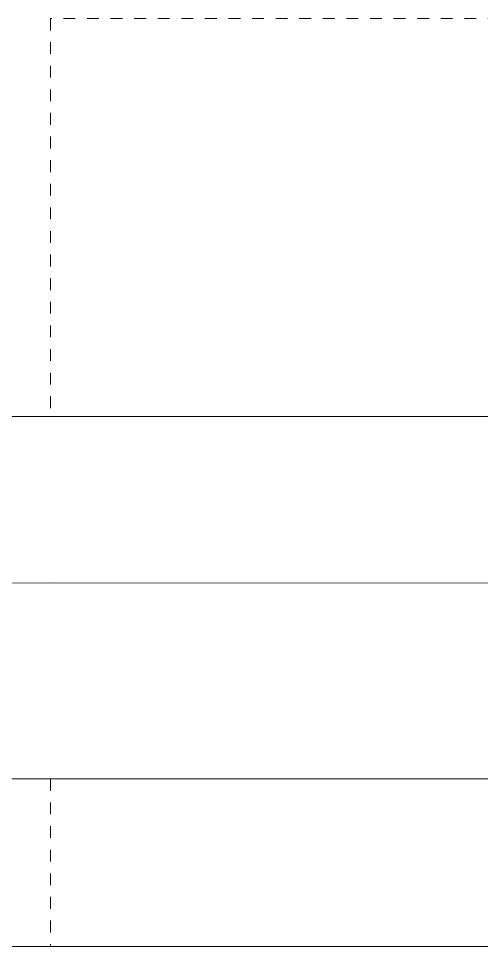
# Model space of a CAD drawing. Header units: inches. Extents: x -9 to 187, y -3 to 135.
# Drawn here: x 78.27 to 82.19, y 67.84 to 75.7 of the extents above; entities that cross this region are included whole.
import ezdxf

# ---------------------------------------------------------------- set-up
doc = ezdxf.new("R2010")
doc.units = ezdxf.units.IN
doc.linetypes.add('HIDDEN', pattern=[1.905, 1.27, -0.635])
doc.layers.add('ZANO_R', color=7, linetype='Continuous', lineweight=0)
doc.layers.add('ZANO_R_przerywana', color=250, linetype='HIDDEN', lineweight=0)

msp = doc.modelspace()

# ---------------------------------------------------------------- linework, layer by layer
at = {"layer": 'ZANO_R'}
for p, q in [((76.76718, 72.32574), (80.70395, 72.32574)), ((78.53873, 72.32574), (92.12059, 72.32574)), ((78.53873, 70.91451), (12.03027, 70.7902)), ((92.51427, 70.90566), (78.53873, 70.91451)), ((80.70395, 69.25466), (76.76718, 69.25466)), ((92.12059, 69.25466), (78.53873, 69.25466)), ((45.28718, 67.83533), (92.12059, 67.83533)), ((78.53873, 67.83533), (92.12059, 67.83533))]:
    msp.add_line(p, q, dxfattribs=at)
at = {"layer": 'ZANO_R_przerywana', "ltscale": 0.05}
for p, q in [((78.53873, 75.69609), (78.53873, 72.32574)), ((90.34904, 75.69609), (78.53873, 75.69609)), ((78.53873, 69.25466), (78.53873, 67.83533))]:
    msp.add_line(p, q, dxfattribs=at)

doc.saveas('drawing.dxf')
